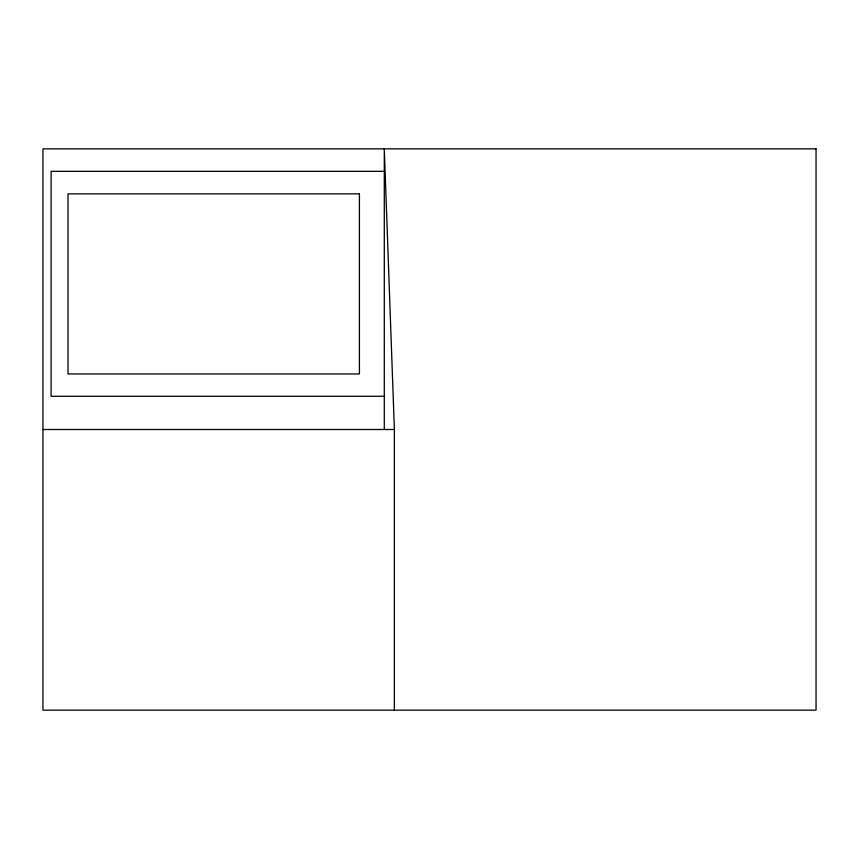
<?xml version="1.0" encoding="UTF-8"?>
<svg xmlns="http://www.w3.org/2000/svg" width="859" height="859" viewBox="0 0 859 859"><rect width="100%" height="100%" fill="white"/><g stroke="black" fill="none" stroke-linecap="round" stroke-linejoin="round"><path stroke-width="1.29" d="M384.295 171.338L51.1 171.338L51.1 396.278L384.295 396.278M42.95 429.5L394.378 429.5L394.378 710.157M394.378 429.5L384.295 148.843L384.295 429.5M816.05 148.843L42.95 148.843L42.95 710.157L816.05 710.157L816.05 148.843M359.416 193.866L68.011 193.866L68.011 373.955L359.416 373.955L359.416 193.866"/></g></svg>
